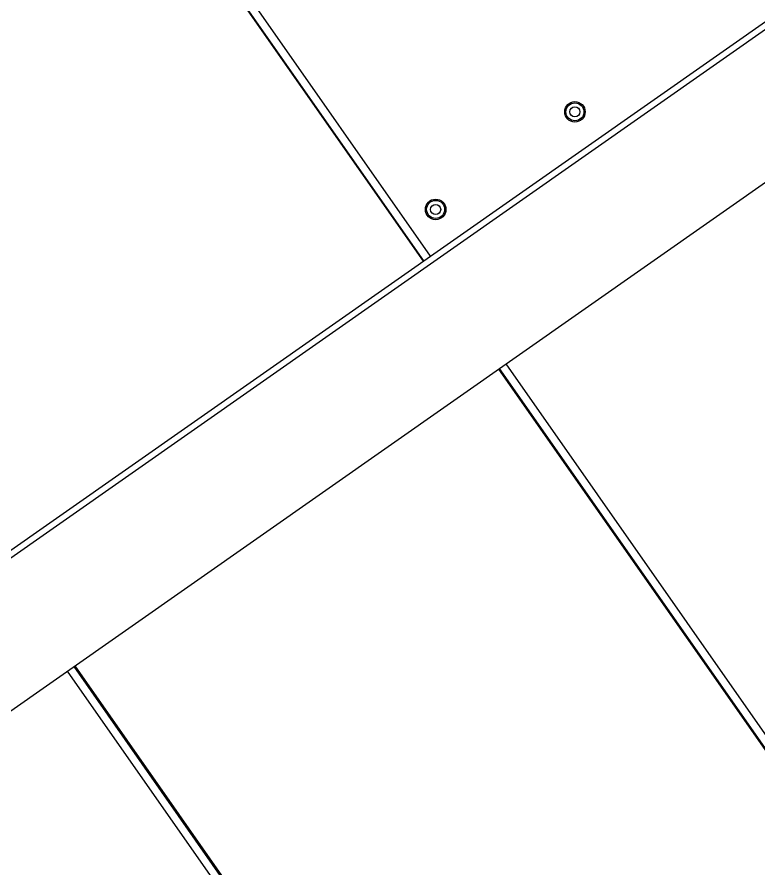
# Model space of a CAD drawing. Header units: millimetres. Extents: x 152904052 to 153933663, y 538271515 to 539240469.
# Drawn here: x 153341038.9 to 153341405.5, y 538938111.7 to 538938532.3 of the extents above; entities that cross this region are included whole.
import ezdxf

# ---------------------------------------------------------------- set-up
doc = ezdxf.new("R2010")
doc.units = ezdxf.units.MM
doc.layers.add('POWR', color=5, linetype='Continuous')

msp = doc.modelspace()

# ---------------------------------------------------------------- linework, layer by layer
at = {"layer": 'POWR', "color": 7}
for p, q in [((153341243.21, 538938414.31), (153341056.57, 538938680.86)), ((153341052.88, 538938678.28), (153341239.52, 538938411.73)), ((153341239.93, 538938412.01), (153341053.29, 538938678.57)), ((153340707.28, 538938039.05), (153341551.83, 538938630.4)), ((153340709.06, 538938036.51), (153341553.6, 538938627.86)), ((153340744.56, 538937985.8), (153341589.11, 538938577.16)), ((153341526.9, 538938009.16), (153341280.49, 538938361.06)), ((153341276.81, 538938358.48), (153341523.21, 538938006.57)), ((153341523.62, 538938006.86), (153341277.22, 538938358.77)), ((153341310.24, 538937857.44), (153341063.83, 538938209.35)), ((153341313.51, 538937859.74), (153341067.1, 538938211.65)), ((153341067.51, 538938211.93), (153341313.92, 538937860.03))]:
    msp.add_line(p, q, dxfattribs=at)
for centre, radius in [((153341314.53, 538938485.49), 5.06), ((153341314.53, 538938485.49), 4.44), ((153341314.53, 538938485.49), 2.5), ((153341245.72, 538938437.31), 5.06), ((153341245.72, 538938437.31), 4.44), ((153341245.72, 538938437.31), 2.5)]:
    msp.add_circle(centre, radius, dxfattribs=at)

doc.saveas('drawing.dxf')
